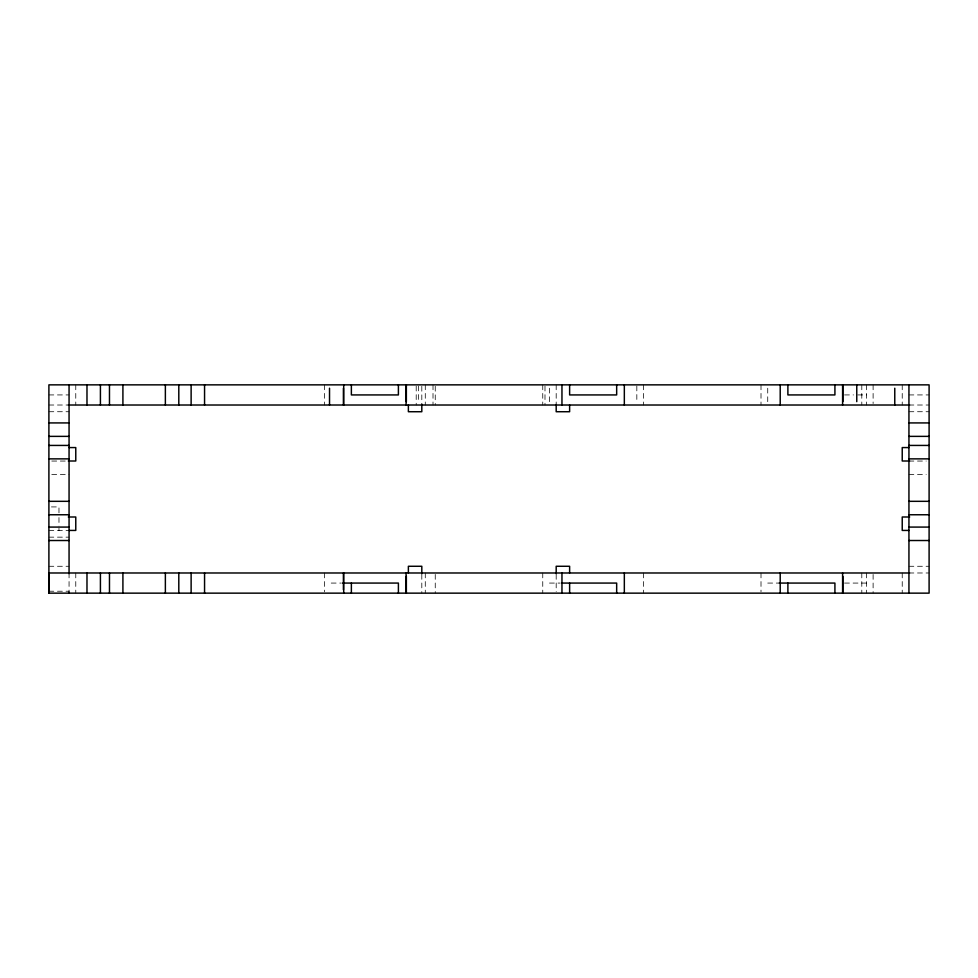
<?xml version="1.0" encoding="UTF-8"?>
<svg xmlns="http://www.w3.org/2000/svg" width="978" height="978" viewBox="0 0 978 978"><rect width="100%" height="100%" fill="white"/><g stroke="black" fill="none" stroke-linecap="round" stroke-linejoin="round"><path stroke-width="0.73" stroke-dasharray="4.89 3.67" d="M48.9 394.929L69.059 394.929M844.527 394.929L853.525 394.929M857.73 394.929L866.386 394.929M908.941 394.929L929.1 394.929M48.9 405.014L69.059 405.014M908.941 405.014L929.1 405.014M48.9 411.726L69.059 411.726M908.941 411.726L929.1 411.726M51.785 461.054L69.059 461.054M908.941 461.054L926.215 461.054M51.785 474.489L69.059 474.489M908.941 474.489L926.215 474.489M51.418 506.922L58.973 506.922L58.973 513.805M48.9 530.431L69.059 530.431M48.9 537.154L69.059 537.154M48.9 566.274L69.059 566.274M908.941 566.274L929.1 566.274M908.941 572.986L929.1 572.986M331.212 583.071L341.298 583.071M549.477 583.071L560.162 583.071M767.73 583.071L779.246 583.071M844.527 583.071L866.386 583.071M48.9 591.225L69.059 591.225M902.229 384.855L902.229 405.014M902.229 572.986L902.229 593.145M873.11 384.855L873.11 403.547M873.11 574.453L873.11 593.145M866.386 384.855L866.386 405.014M866.386 572.986L866.386 593.145M861.801 384.855L861.801 405.014M861.801 572.986L861.801 593.145M767.73 388.217L767.73 405.014M761.006 384.855L761.006 405.014M761.006 572.986L761.006 591.8M643.536 384.855L643.536 405.014M643.536 572.986L643.536 593.145M636.825 385.98L636.825 401.652M556.189 384.855L556.189 403.572M556.189 574.428L556.189 591.702M549.477 388.217L549.477 405.014M544.99 386.114L544.99 405.014M542.753 384.855L542.753 405.014M542.753 572.986L542.753 593.145M435.247 386.298L435.247 405.014M435.247 574.428L435.247 593.145M433.009 384.855L433.009 405.014M425.283 384.855L425.283 405.014M425.283 572.986L425.283 593.145M421.811 386.298L421.811 405.014M421.811 574.428L421.811 593.145M418.56 385.98L418.56 401.652M416.212 386.114L416.212 405.014M324.5 384.855L324.5 405.014M324.5 572.986L324.5 591.8M75.771 384.855L75.771 405.014M75.771 572.986L75.771 593.145M69.059 572.986L69.059 593.145M58.973 517.57L58.973 526.152M58.973 528.316L58.973 530.431"/><path stroke-width="1.47" d="M48.9 593.145L48.9 384.855L929.1 384.855L929.1 593.145L48.9 593.145L48.9 572.986L909.687 572.986M68.313 405.014L909.687 405.014M48.9 422.924L69.059 422.924M908.941 422.924L929.1 422.924M48.9 436.371L69.059 436.371M908.941 436.371L929.1 436.371M48.9 445.43L69.059 445.43M908.941 445.43L929.1 445.43M69.059 447.569L75.771 447.569L75.771 461.005L68.313 461.005M908.941 447.569L902.229 447.569L902.229 461.005L909.687 461.005M48.9 458.865L69.059 458.865M908.941 458.865L929.1 458.865M48.9 501.323L69.059 501.323M908.941 501.323L929.1 501.323M48.9 514.758L69.059 514.758M908.941 514.758L929.1 514.758M68.313 516.995L75.771 516.995L75.771 530.431L69.059 530.431M909.687 516.995L902.229 516.995L902.229 530.431L908.941 530.431M48.9 527.081L69.059 527.081M908.941 527.081L929.1 527.081M48.9 540.516L69.059 540.516M908.941 540.516L929.1 540.516M342.728 583.071L398.401 583.071L398.401 593.145M561.69 583.071L616.666 583.071L616.666 593.145M779.246 583.071L834.919 583.071L834.919 593.145M908.941 384.855L908.941 593.145M894.772 388.217L894.772 405.014M856.765 384.855L856.765 401.652M842.877 384.855L842.877 401.652M842.877 576.348L842.877 593.145M842.596 384.855L842.596 405.014M842.596 572.986L842.596 593.145M834.919 384.855L834.919 394.929L787.889 394.929L787.889 384.855M787.889 583.071L787.889 593.145M780.212 384.855L780.212 405.014M780.212 572.986L780.212 593.145M624.331 384.855L624.331 405.014M624.331 572.986L624.331 593.145M616.666 384.855L616.666 394.929L569.624 394.929L569.624 384.855M569.624 405.014L569.624 411.726L556.189 411.726L556.189 404.269M569.624 572.986L569.624 566.274L556.189 566.274L556.189 573.731M569.624 583.071L569.624 593.145M561.959 384.855L561.959 405.014M561.959 572.986L561.959 593.145M421.811 404.269L421.811 411.726L408.376 411.726L408.376 405.014M421.811 573.731L421.811 566.274L408.376 566.274L408.376 572.986M406.359 384.855L406.359 401.652M406.359 576.348L406.359 593.145M406.078 384.855L406.078 405.014M406.078 572.986L406.078 593.145M398.401 384.855L398.401 394.929L351.371 394.929L351.371 384.855M351.371 583.071L351.371 593.145M343.706 384.855L343.706 405.014M343.706 572.986L343.706 593.145M343.425 388.217L343.425 405.014M343.425 572.986L343.425 589.783M329.525 388.217L329.525 405.014M204.561 384.855L204.561 405.014M204.561 572.986L204.561 593.145M191.126 384.855L191.126 405.014M191.126 572.986L191.126 593.145M178.803 384.855L178.803 405.014M178.803 572.986L178.803 593.145M165.368 384.855L165.368 405.014M165.368 572.986L165.368 593.145M122.91 384.855L122.91 405.014M122.91 572.986L122.91 593.145M109.475 384.855L109.475 405.014M109.475 572.986L109.475 593.145M100.416 384.855L100.416 405.014M100.416 572.986L100.416 593.145M86.981 384.855L86.981 405.014M86.981 572.986L86.981 593.145M69.059 384.855L69.059 573.731M69.059 592.179L69.059 593.145"/></g></svg>
